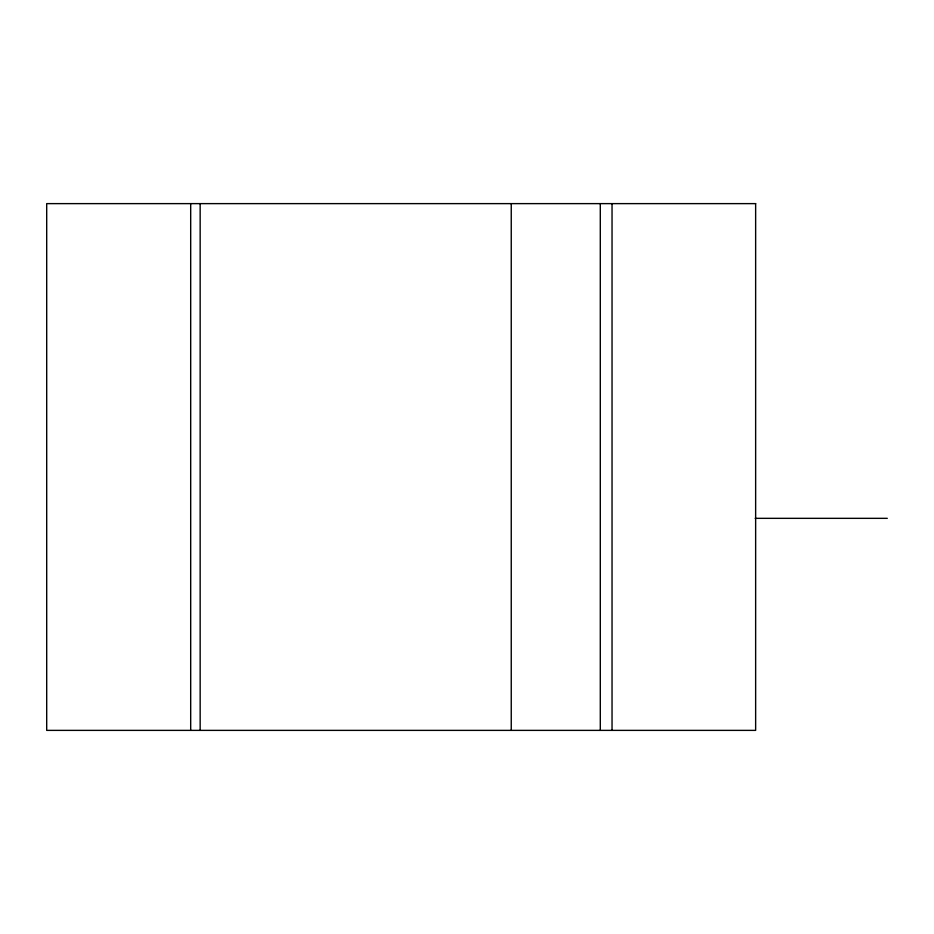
<?xml version="1.0" encoding="UTF-8"?>
<svg xmlns="http://www.w3.org/2000/svg" width="934" height="934" viewBox="0 0 934 934"><rect width="100%" height="100%" fill="white"/><g stroke="black" fill="none" stroke-linecap="round" stroke-linejoin="round"><path stroke-width="1.4" d="M755.162 518.335L887.3 518.335M612.039 203.624L612.039 730.376M600.293 203.624L600.293 730.376M511.248 203.624L511.248 730.376M200.156 203.624L200.156 730.376M190.688 203.624L190.688 730.376M755.641 203.624L46.7 203.624L46.7 730.376L755.641 730.376L755.641 203.624"/></g></svg>
